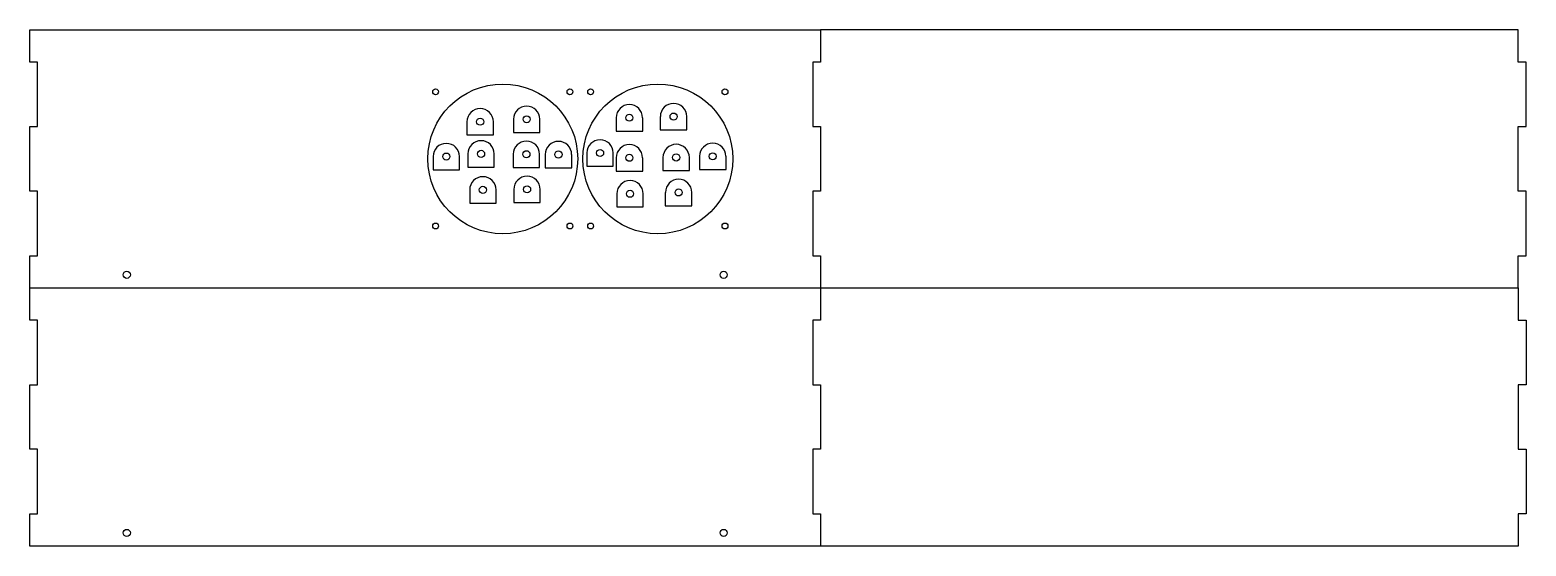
# Model space of a CAD drawing. Header units: millimetres. Extents: x 124 to 1282, y 125 to 525.
import ezdxf

# ---------------------------------------------------------------- set-up
doc = ezdxf.new("R2010")
doc.units = ezdxf.units.MM
doc.header["$MEASUREMENT"] = 0

msp = doc.modelspace()

# ---------------------------------------------------------------- linework, layer by layer
for p, q in [((123.7, 500.3), (123.7, 525.3)), ((123.7, 525.3), (735.7, 525.3)), ((1275.7, 525.3), (735.7, 525.3)), ((735.7, 525.3), (735.7, 500.3)), ((1275.7, 500.3), (1275.7, 525.3)), ((129.7, 500.3), (123.7, 500.3)), ((129.7, 450.3), (129.7, 500.3)), ((735.7, 500.3), (729.7, 500.3)), ((729.7, 500.3), (729.7, 450.3)), ((1281.7, 500.3), (1275.7, 500.3)), ((1281.7, 450.3), (1281.7, 500.3)), ((461.9, 454.1), (461.9, 443.9)), ((482.4, 443.9), (482.4, 454.1)), ((497.9, 456), (497.9, 445.8)), ((518.4, 445.8), (518.4, 456)), ((577.5, 457.2), (577.5, 446.9)), ((598, 446.9), (598, 457.2)), ((611.6, 458.1), (611.6, 447.8)), ((632.1, 447.8), (632.1, 458.1)), ((123.7, 400.3), (123.7, 450.3)), ((123.7, 450.3), (129.7, 450.3)), ((461.9, 443.9), (482.4, 443.9)), ((497.9, 445.8), (518.4, 445.8)), ((577.5, 446.9), (598, 446.9)), ((611.6, 447.8), (632.1, 447.8)), ((729.7, 450.3), (735.7, 450.3)), ((735.7, 450.3), (735.7, 400.3)), ((1275.7, 400.3), (1275.7, 450.3)), ((1275.7, 450.3), (1281.7, 450.3)), ((462.6, 429.2), (462.6, 418.9)), ((483.1, 418.9), (483.1, 429.2)), ((497.7, 428.9), (497.7, 418.6)), ((518.2, 418.6), (518.2, 428.9)), ((522.6, 428.7), (522.6, 418.4)), ((543.1, 418.4), (543.1, 428.7)), ((554.7, 429.9), (554.7, 419.7)), ((575.2, 419.7), (575.2, 429.9)), ((435.8, 427.1), (435.8, 416.9)), ((456.3, 416.9), (456.3, 427.1)), ((462.6, 418.9), (483.1, 418.9)), ((497.7, 418.6), (518.2, 418.6)), ((522.6, 418.4), (543.1, 418.4)), ((554.7, 419.7), (575.2, 419.7)), ((577.5, 426.2), (577.5, 415.9)), ((598, 415.9), (598, 426.2)), ((613.7, 426.4), (613.7, 416.2)), ((634.2, 416.2), (634.2, 426.4)), ((642, 427.3), (642, 417.1)), ((642, 417.1), (662.5, 417.1)), ((662.5, 417.1), (662.5, 427.3)), ((435.8, 416.9), (456.3, 416.9)), ((577.5, 415.9), (598, 415.9)), ((613.7, 416.2), (634.2, 416.2)), ((129.7, 400.3), (123.7, 400.3)), ((129.7, 350.3), (129.7, 400.3)), ((464.1, 401.3), (464.1, 391.1)), ((484.6, 391.1), (484.6, 401.3)), ((498.2, 401.7), (498.2, 391.4)), ((518.7, 391.4), (518.7, 401.7)), ((577.9, 398.3), (577.9, 388.1)), ((598.4, 388.1), (598.4, 398.3)), ((615.5, 399.3), (615.5, 389)), ((636, 389), (636, 399.3)), ((735.7, 400.3), (729.7, 400.3)), ((729.7, 400.3), (729.7, 350.3)), ((1281.7, 400.3), (1275.7, 400.3)), ((1281.7, 350.3), (1281.7, 400.3)), ((464.1, 391.1), (484.6, 391.1)), ((498.2, 391.4), (518.7, 391.4)), ((577.9, 388.1), (598.4, 388.1)), ((615.5, 389), (636, 389)), ((123.7, 325.3), (123.7, 350.3)), ((123.7, 350.3), (129.7, 350.3)), ((729.7, 350.3), (735.7, 350.3)), ((735.7, 350.3), (735.7, 325.3)), ((1275.7, 325.3), (1275.7, 350.3)), ((1275.7, 350.3), (1281.7, 350.3)), ((123.7, 325.3), (735.7, 325.3)), ((123.7, 300.3), (123.7, 325.3)), ((735.7, 325.3), (1275.7, 325.3)), ((735.7, 325.3), (735.7, 300.3)), ((1275.7, 325.3), (1275.7, 300.3)), ((129.7, 300.3), (123.7, 300.3)), ((129.7, 250.3), (129.7, 300.3)), ((735.7, 300.3), (729.7, 300.3)), ((729.7, 300.3), (729.7, 250.3)), ((1275.7, 300.3), (1281.7, 300.3)), ((1281.7, 300.3), (1281.7, 250.3)), ((123.7, 200.3), (123.7, 250.3)), ((123.7, 250.3), (129.7, 250.3)), ((729.7, 250.3), (735.7, 250.3)), ((735.7, 250.3), (735.7, 200.3)), ((1281.7, 250.3), (1275.7, 250.3)), ((1275.7, 250.3), (1275.7, 200.3)), ((129.7, 200.3), (123.7, 200.3)), ((129.7, 150.3), (129.7, 200.3)), ((735.7, 200.3), (729.7, 200.3)), ((729.7, 200.3), (729.7, 150.3)), ((1275.7, 200.3), (1281.7, 200.3)), ((1281.7, 200.3), (1281.7, 150.3)), ((123.7, 125.3), (123.7, 150.3)), ((123.7, 150.3), (129.7, 150.3)), ((729.7, 150.3), (735.7, 150.3)), ((735.7, 150.3), (735.7, 125.3)), ((1281.7, 150.3), (1275.7, 150.3)), ((1275.7, 150.3), (1275.7, 125.3)), ((735.7, 125.3), (123.7, 125.3)), ((1275.7, 125.3), (735.7, 125.3))]:
    msp.add_line(p, q)
for centre, radius in [((489.7, 425.3), 58), ((437.7, 477.3), 2.25), ((541.7, 477.3), 2.25), ((609.7, 425.3), 58), ((557.7, 477.3), 2.25), ((661.7, 477.3), 2.25), ((472.2, 454.1), 2.75), ((508.2, 456), 2.75), ((587.7, 457.2), 2.75), ((621.9, 458.1), 2.75), ((446, 427.1), 2.75), ((472.9, 429.2), 2.75), ((508, 428.9), 2.75), ((532.8, 428.7), 2.75), ((565, 429.9), 2.75), ((587.7, 426.2), 2.75), ((623.9, 426.4), 2.75), ((652.2, 427.3), 2.75), ((474.3, 401.3), 2.75), ((508.5, 401.7), 2.75), ((588.2, 398.3), 2.75), ((625.8, 399.3), 2.75), ((437.7, 373.3), 2.25), ((541.7, 373.3), 2.25), ((557.7, 373.3), 2.25), ((661.7, 373.3), 2.25), ((198.7, 335.5), 2.75), ((660.7, 335.5), 2.75), ((198.7, 135.5), 2.75), ((660.7, 135.5), 2.75)]:
    msp.add_circle(centre, radius)
for centre in [(472.2, 454.1), (508.2, 456), (587.7, 457.2), (621.9, 458.1), (565, 429.9), (446, 427.1), (472.9, 429.2), (508, 428.9), (532.8, 428.7), (587.7, 426.2), (623.9, 426.4), (652.2, 427.3), (474.3, 401.3), (508.5, 401.7), (588.2, 398.3), (625.8, 399.3)]:
    msp.add_arc(centre, 10.2, 0, 180)

doc.saveas('drawing.dxf')
